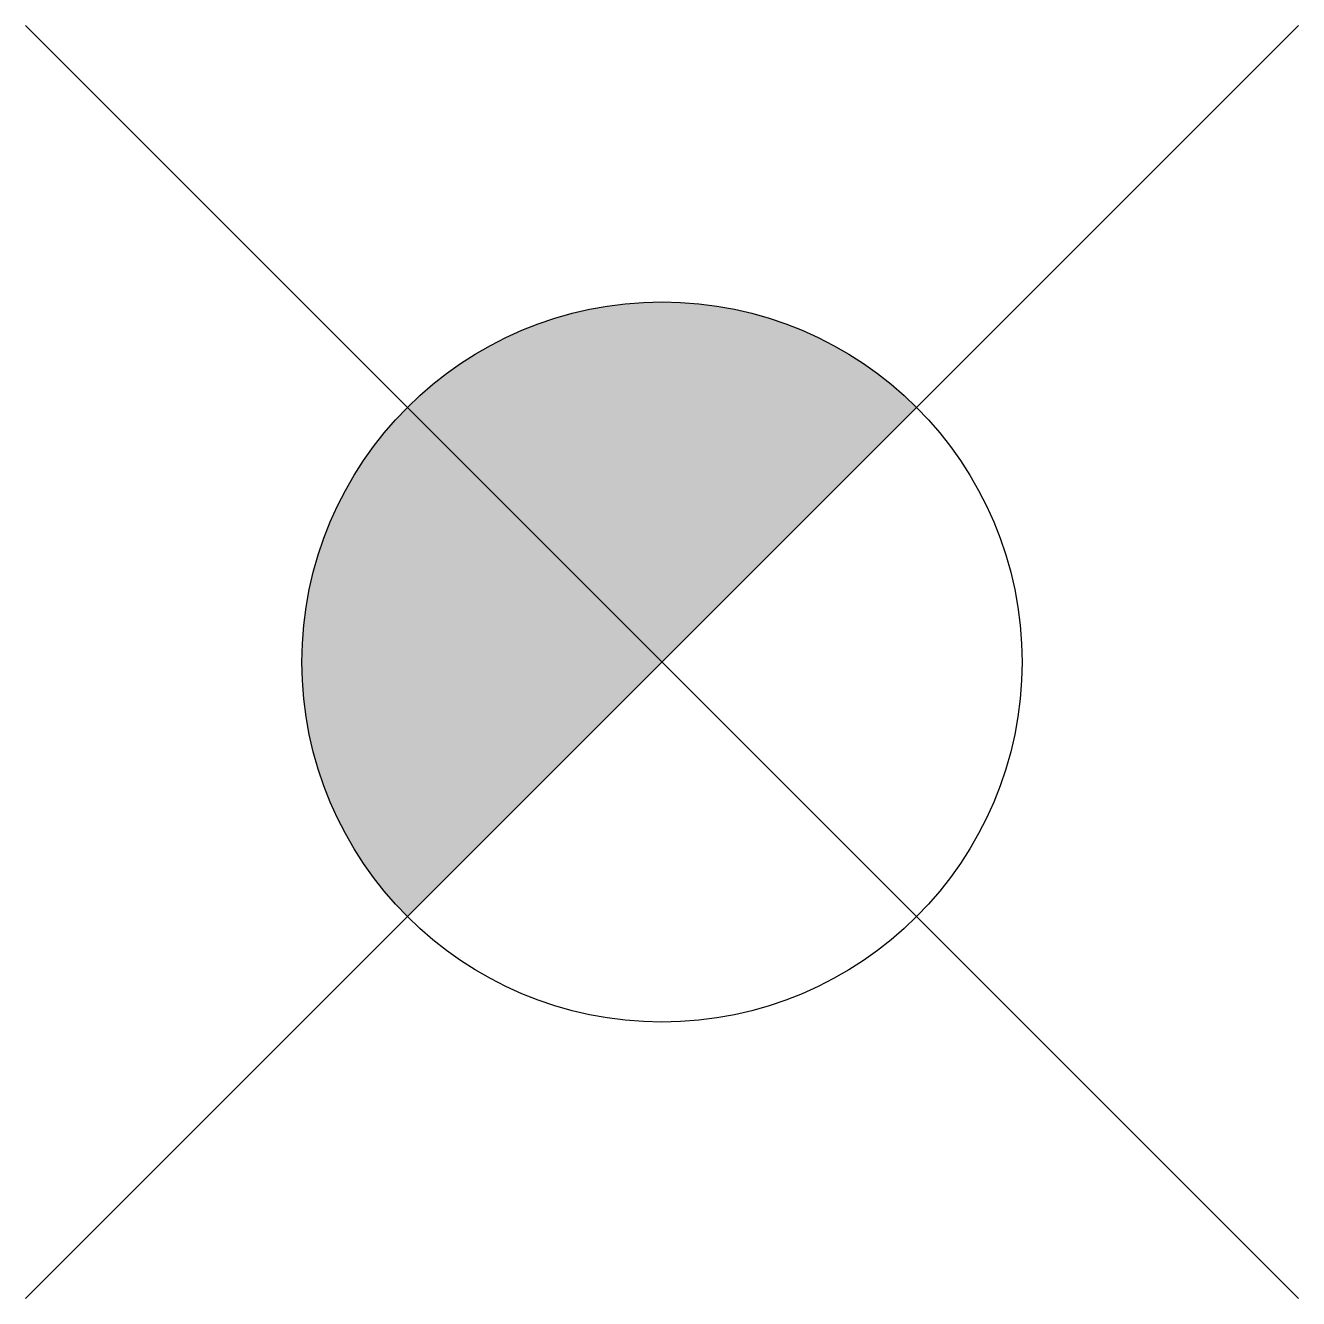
# Model space of a CAD drawing. Extents: x -2.65 to 2.65, y -2.65 to 2.65.
import ezdxf

# ---------------------------------------------------------------- set-up
doc = ezdxf.new("R2010")
doc.units = 0
doc.header["$LTSCALE"] = 0.2

msp = doc.modelspace()

# ---------------------------------------------------------------- hatches: boundary and pattern name
msp.add_hatch(color=256).paths.add_polyline_path([(1.0607, 1.0608, 0.664858), (-1.5, 0.0137), (-1.5, -0.0137, 0.196534), (-1.0607, -1.0607)])

# ---------------------------------------------------------------- linework, layer by layer
at = {"ltscale": 0.1, "flags": 128}
for points in [[(-2.6517, 2.6517), (2.6517, -2.6517)], [(2.6517, 2.6517), (-2.6517, -2.6517)]]:
    msp.add_lwpolyline(points, dxfattribs=at)
at = {"lineweight": -3}
msp.add_circle((0, 0), 1.5001, dxfattribs=at)

doc.saveas('drawing.dxf')
